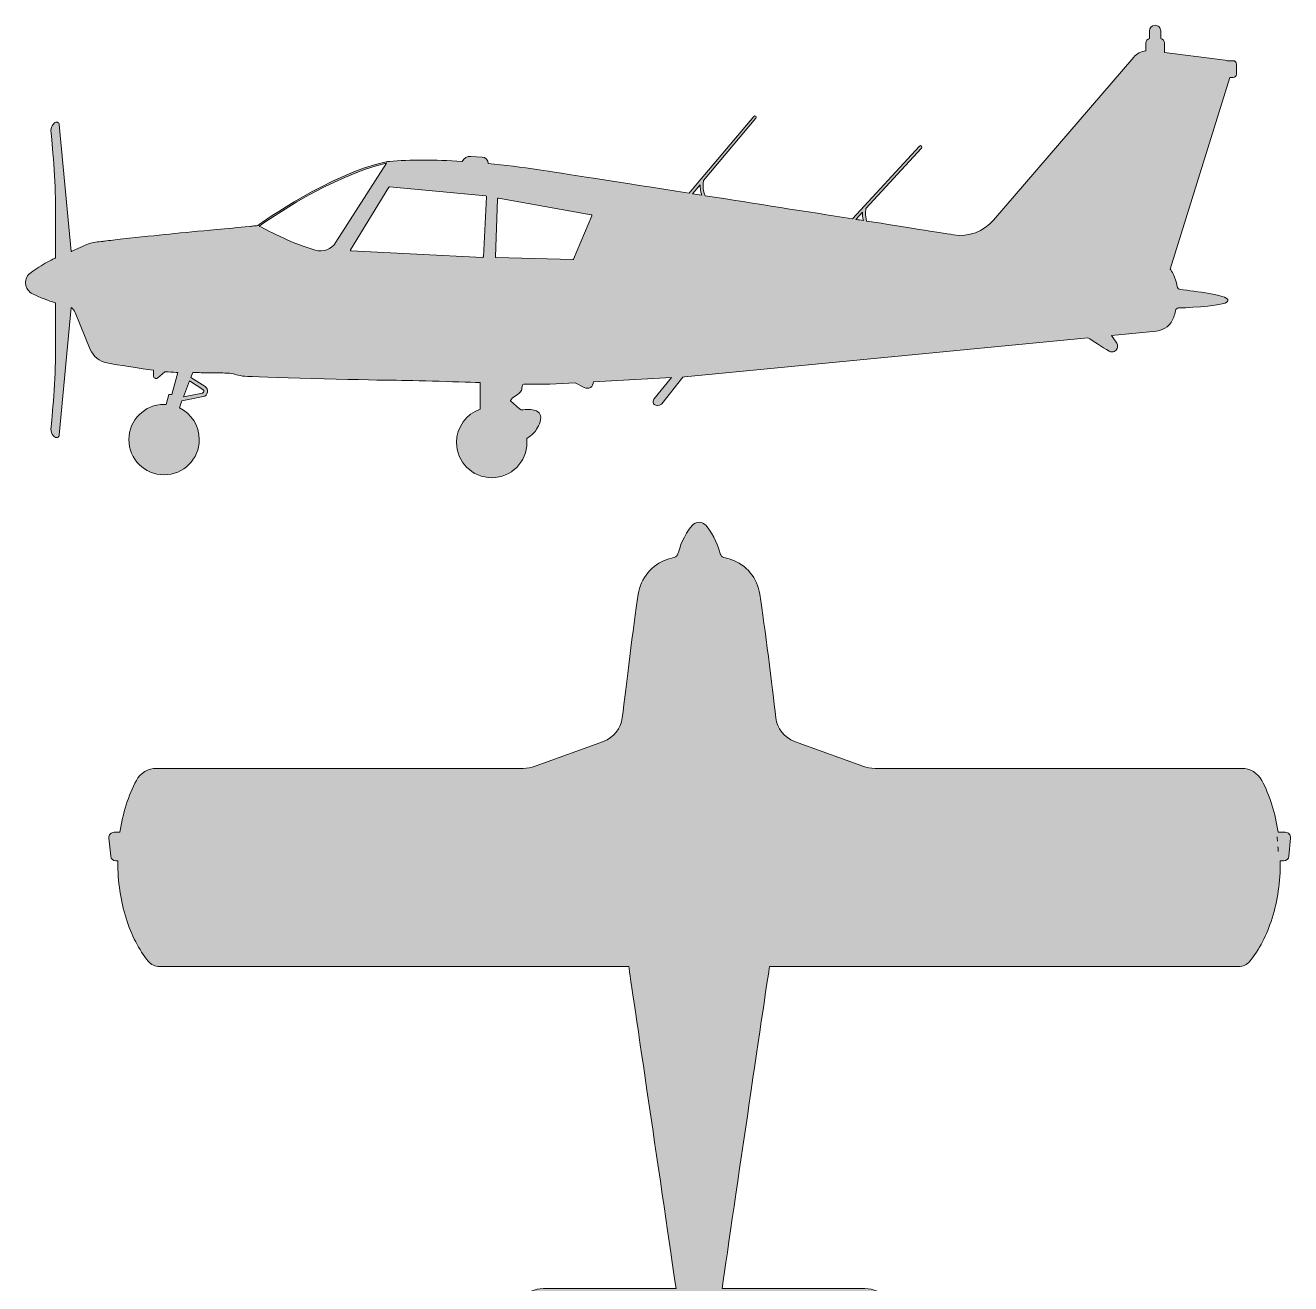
# Model space of a CAD drawing. Header units: inches. Extents: x -235 to 156, y 447 to 808.
# Drawn here: x -13.6 to 155.6, y 614.8 to 783 of the extents above; entities that cross this region are included whole.
import ezdxf

# ---------------------------------------------------------------- set-up
doc = ezdxf.new("R2010")
doc.units = ezdxf.units.IN
doc.header["$MEASUREMENT"] = 0
doc.layers.add('Layer 1', color=7, linetype='Continuous')

msp = doc.modelspace()

# ---------------------------------------------------------------- hatches: boundary and pattern name
at = {"layer": 'Layer 1', "true_color": 0x221f1f}
h = msp.add_hatch(color=250, dxfattribs=at)
h.dxf.hatch_style = 2
edge = h.paths.add_edge_path()
edge.add_spline(control_points=[(147.91, 778.24), (147.91, 778.24), (147.09, 778.24), (147.09, 778.24), (147.01, 778.27), (146.93, 778.29), (146.85, 778.3), (146.85, 778.3), (138.72, 779.34), (138.72, 779.34), (138.72, 779.34), (138.72, 780.59), (138.72, 780.59), (138.72, 780.89), (138.5, 781.15), (138.21, 781.2), (138.21, 781.2), (138.21, 782.23), (138.21, 782.23), (138.21, 782.43), (138.14, 782.61), (138, 782.75), (137.85, 782.89), (137.67, 782.97), (137.47, 782.97), (137.06, 782.97), (136.72, 782.64), (136.72, 782.23), (136.72, 782.23), (136.72, 781.2), (136.72, 781.2), (136.43, 781.15), (136.21, 780.89), (136.21, 780.59), (136.21, 780.59), (136.21, 779.57), (136.21, 779.57), (135.59, 779.49), (135.02, 779.18), (134.6, 778.7), (134.6, 778.7), (115.85, 756.93), (115.85, 756.93), (114.53, 755.39), (112.54, 754.66), (110.53, 754.97), (108.45, 755.3), (104.19, 755.98), (98.9, 756.81), (98.65, 757.6), (98.78, 758.33), (98.81, 758.49), (98.81, 758.49), (106.24, 766.56), (106.24, 766.56), (106.31, 766.64), (106.31, 766.77), (106.23, 766.84), (106.15, 766.91), (106.02, 766.91), (105.95, 766.83), (105.95, 766.83), (97, 757.11), (97, 757.11), (91.01, 758.05), (83.96, 759.16), (77.33, 760.2), (76.91, 761.1), (77.06, 762.02), (77.1, 762.21), (77.1, 762.21), (84.11, 770.54), (84.11, 770.54), (84.18, 770.63), (84.17, 770.75), (84.08, 770.82), (84, 770.89), (83.88, 770.88), (83.81, 770.8), (83.81, 770.8), (76.78, 762.44), (76.78, 762.44), (76.77, 762.43), (76.76, 762.42), (76.76, 762.41), (76.76, 762.41), (75.18, 760.54), (75.18, 760.54), (65.94, 761.99), (57.85, 763.25), (55.12, 763.66), (52.75, 764.01), (50.47, 764.29), (48.31, 764.5), (48.32, 764.96), (47.97, 765.34), (47.52, 765.37), (47.52, 765.37), (46, 765.46), (46, 765.46), (45.51, 765.49), (45.05, 765.22), (44.83, 764.79), (41.13, 765.03), (37.85, 765.02), (35.1, 764.77), (35.02, 764.77), (34.93, 764.76), (34.85, 764.75), (34.79, 764.75), (34.73, 764.74), (34.68, 764.73), (34.68, 764.73), (34.66, 764.73), (34.66, 764.73), (27.13, 763.05), (18.27, 756.76), (17.52, 756.23), (17.51, 756.22), (17.5, 756.21), (17.49, 756.21), (17.41, 756.2), (17.31, 756.19), (17.2, 756.17), (17.13, 756.17), (17.05, 756.16), (16.97, 756.15), (16.78, 756.12), (16.58, 756.1), (16.43, 756.09), (14.86, 755.94), (13.42, 755.81), (12.03, 755.68), (9.68, 755.46), (7.62, 755.26), (5.73, 755.07), (4.01, 754.9), (1.75, 754.67), (-0.5, 754.42), (-1.5, 754.31), (-2.26, 754.22), (-2.98, 754.13), (-3.13, 754.11), (-3.29, 754.09), (-3.44, 754.07), (-4.09, 754), (-4.71, 753.93), (-5.34, 753.69), (-5.74, 753.53), (-6.14, 753.34), (-6.52, 753.15), (-6.79, 753.02), (-7.07, 752.88), (-7.34, 752.77), (-7.37, 752.75), (-7.41, 752.74), (-7.44, 752.72), (-7.44, 752.72), (-9.02, 769.7), (-9.02, 769.7), (-9.04, 769.84), (-9.13, 769.96), (-9.26, 770.01), (-9.4, 770.06), (-9.54, 770.02), (-9.64, 769.92), (-9.64, 769.92), (-9.83, 769.73), (-9.83, 769.73), (-10.05, 769.51), (-10.16, 769.21), (-10.13, 768.9), (-9.98, 767.33), (-9.49, 761.94), (-9.52, 758.57), (-9.54, 755.85), (-9.53, 753.25), (-9.52, 751.89), (-9.55, 751.87), (-9.58, 751.86), (-9.61, 751.85), (-10.28, 751.53), (-10.96, 751.15), (-11.75, 750.64), (-12.1, 750.42), (-12.45, 750.19), (-12.8, 749.95), (-13.29, 749.62), (-13.56, 749.06), (-13.52, 748.45), (-13.47, 747.85), (-13.13, 747.34), (-12.59, 747.08), (-11.57, 746.58), (-10.55, 746.18), (-9.52, 745.88), (-9.53, 744.49), (-9.54, 741.97), (-9.52, 739.32), (-9.49, 735.95), (-9.98, 730.56), (-10.13, 728.99), (-10.16, 728.68), (-10.05, 728.38), (-9.83, 728.16), (-9.83, 728.16), (-9.64, 727.97), (-9.64, 727.97), (-9.57, 727.9), (-9.48, 727.86), (-9.39, 727.86), (-9.35, 727.86), (-9.3, 727.87), (-9.26, 727.89), (-9.13, 727.94), (-9.04, 728.05), (-9.02, 728.2), (-9.02, 728.2), (-7.44, 745.25), (-7.44, 745.25), (-7.2, 745.08), (-7.02, 744.85), (-6.91, 744.58), (-6.91, 744.58), (-4.87, 739.65), (-4.87, 739.65), (-4.48, 738.71), (-3.65, 738.05), (-2.66, 737.86), (-1.03, 737.56), (1.45, 737.13), (3.59, 736.86), (3.59, 736.86), (3.59, 736.09), (3.59, 736.09), (3.59, 735.96), (3.66, 735.84), (3.78, 735.79), (3.83, 735.77), (3.88, 735.76), (3.92, 735.76), (4, 735.76), (4.08, 735.79), (4.14, 735.84), (4.14, 735.84), (5.11, 736.68), (5.11, 736.68), (5.68, 736.63), (6.18, 736.6), (6.6, 736.59), (6.67, 736.59), (6.74, 736.59), (6.81, 736.59), (6.81, 736.59), (6.03, 733.61), (6.03, 733.61), (6.03, 733.61), (5.64, 733.61), (5.64, 733.61), (5.64, 733.61), (5.25, 732.3), (5.25, 732.3), (5.16, 732.3), (5.07, 732.31), (4.99, 732.31), (2.39, 732.31), (0.28, 730.19), (0.28, 727.6), (0.28, 725), (2.39, 722.89), (4.99, 722.89), (7.58, 722.89), (9.69, 725), (9.69, 727.6), (9.69, 729.46), (8.6, 731.08), (7.03, 731.84), (7.03, 731.84), (7.37, 732.76), (7.37, 732.76), (7.37, 732.76), (10.21, 733.34), (10.21, 733.34), (10.51, 733.41), (10.74, 733.64), (10.79, 733.94), (10.85, 734.25), (10.72, 734.54), (10.46, 734.71), (10.46, 734.71), (8.57, 735.92), (8.57, 735.92), (8.57, 735.92), (8.81, 736.56), (8.81, 736.56), (9.58, 736.55), (10.33, 736.54), (10.98, 736.53), (12.19, 736.51), (13.15, 736.5), (13.48, 736.5), (13.8, 736.5), (14.16, 736.4), (14.54, 736.3), (14.94, 736.19), (15.35, 736.08), (15.78, 736.06), (16.82, 736), (32.26, 735.54), (35.02, 735.54), (37.23, 735.54), (44.33, 735.32), (47.23, 735.23), (47.23, 735.23), (47.23, 731.66), (47.23, 731.66), (45.4, 731.01), (44.08, 729.26), (44.08, 727.22), (44.08, 724.62), (46.2, 722.51), (48.79, 722.51), (51.39, 722.51), (53.5, 724.62), (53.5, 727.22), (53.5, 727.4), (53.49, 727.58), (53.47, 727.77), (53.93, 728.01), (54.35, 728.37), (54.67, 728.81), (54.97, 729.21), (55.48, 730.14), (55.3, 730.82), (55.23, 731.1), (55.05, 731.3), (54.77, 731.43), (54.33, 731.63), (53.74, 731.68), (52.97, 731.57), (52.8, 731.55), (52.62, 731.61), (52.49, 731.73), (52.49, 731.73), (51.28, 732.8), (51.28, 732.8), (51.28, 732.8), (51.28, 732.81), (51.28, 732.81), (51.44, 733.09), (51.7, 733.26), (51.98, 733.44), (52.27, 733.63), (52.58, 733.82), (52.76, 734.16), (52.79, 734.23), (52.87, 734.69), (52.89, 734.87), (52.91, 734.96), (52.98, 735.03), (53.08, 735.03), (53.91, 735.02), (56.5, 735.03), (56.54, 735.03), (56.54, 735.03), (59.94, 735.21), (59.94, 735.21), (59.94, 735.21), (61.16, 734.56), (61.16, 734.56), (61.28, 734.5), (61.41, 734.46), (61.55, 734.46), (61.7, 734.46), (61.85, 734.5), (61.98, 734.58), (62.23, 734.74), (62.38, 735), (62.38, 735.3), (62.38, 735.3), (62.38, 735.34), (62.38, 735.34), (62.38, 735.34), (72.8, 735.88), (72.8, 735.88), (72.8, 735.88), (70.47, 733), (70.47, 733), (70.33, 732.83), (70.32, 732.61), (70.42, 732.42), (70.52, 732.26), (70.68, 732.17), (70.86, 732.17), (70.89, 732.17), (70.91, 732.17), (70.94, 732.18), (70.94, 732.18), (71.21, 732.22), (71.21, 732.22), (71.33, 732.24), (71.45, 732.3), (71.53, 732.4), (71.53, 732.4), (74.32, 735.96), (74.32, 735.96), (74.32, 735.96), (74.57, 735.97), (74.57, 735.97), (74.57, 735.97), (128.47, 741.22), (128.47, 741.22), (129.07, 740.83), (130.43, 739.97), (131.3, 739.43), (131.43, 739.35), (131.57, 739.31), (131.7, 739.31), (131.91, 739.31), (132.11, 739.4), (132.26, 739.57), (132.48, 739.82), (132.51, 740.19), (132.33, 740.47), (132.33, 740.47), (131.64, 741.53), (131.64, 741.53), (131.64, 741.53), (137.64, 742.11), (137.64, 742.11), (138.71, 742.22), (139.62, 742.94), (139.96, 743.96), (140.05, 744.23), (140.12, 744.52), (140.17, 744.83), (140.21, 745.04), (140.38, 745.19), (140.6, 745.19), (142.84, 745.27), (146.66, 745.49), (147.13, 746.05), (147.19, 746.12), (147.2, 746.19), (147.19, 746.24), (147.16, 746.45), (146.85, 746.74), (144.68, 747.12), (143.39, 747.35), (141.87, 747.54), (140.82, 747.65), (140.6, 747.68), (140.43, 747.85), (140.4, 748.07), (140.21, 749.39), (139.63, 750.19), (139.47, 750.38), (139.47, 750.38), (147.45, 776), (147.45, 776), (147.45, 776), (147.91, 776), (147.91, 776), (148.15, 776), (148.35, 776.2), (148.35, 776.44), (148.35, 776.44), (148.35, 777.79), (148.35, 777.79), (148.35, 778.04), (148.15, 778.24), (147.91, 778.24)], knot_values=[0, 0, 0, 0, 1, 1, 1, 2, 2, 2, 3, 3, 3, 4, 4, 4, 5, 5, 5, 6, 6, 6, 7, 7, 7, 8, 8, 8, 9, 9, 9, 10, 10, 10, 11, 11, 11, 12, 12, 12, 13, 13, 13, 14, 14, 14, 15, 15, 15, 16, 16, 16, 17, 17, 17, 18, 18, 18, 19, 19, 19, 20, 20, 20, 21, 21, 21, 22, 22, 22, 23, 23, 23, 24, 24, 24, 25, 25, 25, 26, 26, 26, 27, 27, 27, 28, 28, 28, 29, 29, 29, 30, 30, 30, 31, 31, 31, 32, 32, 32, 33, 33, 33, 34, 34, 34, 35, 35, 35, 36, 36, 36, 37, 37, 37, 38, 38, 38, 39, 39, 39, 40, 40, 40, 41, 41, 41, 42, 42, 42, 43, 43, 43, 44, 44, 44, 45, 45, 45, 46, 46, 46, 47, 47, 47, 48, 48, 48, 49, 49, 49, 50, 50, 50, 51, 51, 51, 52, 52, 52, 53, 53, 53, 54, 54, 54, 55, 55, 55, 56, 56, 56, 57, 57, 57, 58, 58, 58, 59, 59, 59, 60, 60, 60, 61, 61, 61, 62, 62, 62, 63, 63, 63, 64, 64, 64, 65, 65, 65, 66, 66, 66, 67, 67, 67, 68, 68, 68, 69, 69, 69, 70, 70, 70, 71, 71, 71, 72, 72, 72, 73, 73, 73, 74, 74, 74, 75, 75, 75, 76, 76, 76, 77, 77, 77, 78, 78, 78, 79, 79, 79, 80, 80, 80, 81, 81, 81, 82, 82, 82, 83, 83, 83, 84, 84, 84, 85, 85, 85, 86, 86, 86, 87, 87, 87, 88, 88, 88, 89, 89, 89, 90, 90, 90, 91, 91, 91, 92, 92, 92, 93, 93, 93, 94, 94, 94, 95, 95, 95, 96, 96, 96, 97, 97, 97, 98, 98, 98, 99, 99, 99, 100, 100, 100, 101, 101, 101, 102, 102, 102, 103, 103, 103, 104, 104, 104, 105, 105, 105, 106, 106, 106, 107, 107, 107, 108, 108, 108, 109, 109, 109, 110, 110, 110, 111, 111, 111, 112, 112, 112, 113, 113, 113, 114, 114, 114, 115, 115, 115, 116, 116, 116, 117, 117, 117, 118, 118, 118, 119, 119, 119, 120, 120, 120, 121, 121, 121, 122, 122, 122, 123, 123, 123, 124, 124, 124, 125, 125, 125, 126, 126, 126, 127, 127, 127, 128, 128, 128, 129, 129, 129, 130, 130, 130, 131, 131, 131, 132, 132, 132, 133, 133, 133, 134, 134, 134, 135, 135, 135, 136, 136, 136, 137, 137, 137, 138, 138, 138, 139, 139, 139, 140, 140, 140, 141, 141, 141, 142, 142, 142, 143, 143, 143, 144, 144, 144, 145, 145, 145, 146, 146, 146, 147, 147, 147, 148, 148, 148, 149, 149, 149, 150, 150, 150, 151, 151, 151, 152, 152, 152, 153, 153, 153, 154, 154, 154, 155, 155, 155, 156, 156, 156, 157, 157, 157, 157], degree=3, periodic=1)
edge = h.paths.add_edge_path()
edge.add_spline(control_points=[(10.19, 734.3), (10.33, 734.21), (10.32, 734.07), (10.31, 734.03), (10.3, 733.99), (10.27, 733.86), (10.11, 733.82), (10.11, 733.82), (7.58, 733.3), (7.58, 733.3), (7.58, 733.3), (8.39, 735.45), (8.39, 735.45), (8.39, 735.45), (10.19, 734.3), (10.19, 734.3)], knot_values=[0, 0, 0, 0, 1, 1, 1, 2, 2, 2, 3, 3, 3, 4, 4, 4, 5, 5, 5, 5], degree=3, periodic=1)
edge = h.paths.add_edge_path()
edge.add_spline(control_points=[(25.18, 752.92), (22.37, 753.72), (19.09, 755.39), (17.71, 756.12), (18.85, 756.94), (27.41, 762.91), (34.7, 764.54), (34.71, 764.54), (34.71, 764.54), (34.72, 764.54), (34.72, 764.54), (27.95, 753.97), (27.95, 753.97), (27.36, 753.04), (26.24, 752.62), (25.18, 752.92)], knot_values=[0, 0, 0, 0, 1, 1, 1, 2, 2, 2, 3, 3, 3, 4, 4, 4, 5, 5, 5, 5], degree=3, periodic=1)
edge = h.paths.add_edge_path()
edge.add_spline(control_points=[(47.67, 752.05), (47.67, 751.99), (47.62, 751.95), (47.56, 751.95), (47.56, 751.95), (30.01, 752.81), (30.01, 752.81), (29.96, 752.81), (29.93, 752.85), (29.92, 752.87), (29.91, 752.88), (29.89, 752.93), (29.92, 752.97), (29.92, 752.97), (35.02, 761.32), (35.02, 761.32), (35.04, 761.36), (35.08, 761.37), (35.12, 761.37), (35.12, 761.37), (48.01, 760.19), (48.01, 760.19), (48.06, 760.18), (48.11, 760.13), (48.1, 760.07), (48.1, 760.07), (47.67, 752.05), (47.67, 752.05)], knot_values=[0, 0, 0, 0, 1, 1, 1, 2, 2, 2, 3, 3, 3, 4, 4, 4, 5, 5, 5, 6, 6, 6, 7, 7, 7, 8, 8, 8, 9, 9, 9, 9], degree=3, periodic=1)
edge = h.paths.add_edge_path()
edge.add_spline(control_points=[(62.16, 757.51), (62.16, 757.51), (59.72, 751.73), (59.72, 751.73), (59.7, 751.69), (59.66, 751.67), (59.62, 751.67), (59.62, 751.67), (59.62, 751.67), (59.62, 751.67), (59.62, 751.67), (49.38, 751.93), (49.38, 751.93), (49.35, 751.94), (49.33, 751.95), (49.31, 751.97), (49.29, 751.99), (49.28, 752.02), (49.28, 752.05), (49.28, 752.05), (49.55, 759.75), (49.55, 759.75), (49.55, 759.78), (49.56, 759.81), (49.59, 759.83), (49.61, 759.85), (49.64, 759.86), (49.67, 759.85), (49.67, 759.85), (62.08, 757.66), (62.08, 757.66), (62.11, 757.65), (62.14, 757.63), (62.15, 757.6), (62.17, 757.57), (62.17, 757.54), (62.16, 757.51)], knot_values=[0, 0, 0, 0, 1, 1, 1, 2, 2, 2, 3, 3, 3, 4, 4, 4, 5, 5, 5, 6, 6, 6, 7, 7, 7, 8, 8, 8, 9, 9, 9, 10, 10, 10, 11, 11, 11, 12, 12, 12, 12], degree=3, periodic=1)
edge = h.paths.add_edge_path()
edge.add_spline(control_points=[(75.64, 760.47), (75.64, 760.47), (76.64, 761.67), (76.64, 761.67), (76.63, 761.29), (76.67, 760.79), (76.86, 760.28), (76.45, 760.34), (76.04, 760.41), (75.64, 760.47)], knot_values=[0, 0, 0, 0, 1, 1, 1, 2, 2, 2, 3, 3, 3, 3], degree=3, periodic=1)
edge = h.paths.add_edge_path()
edge.add_spline(control_points=[(97.46, 757.03), (97.46, 757.03), (98.35, 758), (98.35, 758), (98.34, 757.69), (98.36, 757.3), (98.47, 756.88), (98.14, 756.93), (97.8, 756.98), (97.46, 757.03)], knot_values=[0, 0, 0, 0, 1, 1, 1, 2, 2, 2, 3, 3, 3, 3], degree=3, periodic=1)
h = msp.add_hatch(color=250, dxfattribs=at)
h.dxf.hatch_style = 2
edge = h.paths.add_edge_path()
edge.add_spline(control_points=[(155.39, 674.88), (155.25, 675.03), (155.06, 675.12), (154.86, 675.12), (154.86, 675.12), (153.91, 675.12), (153.91, 675.12), (153.53, 677.66), (152.78, 680.05), (151.73, 682.04), (151.2, 683.04), (150.16, 683.66), (149.02, 683.66), (149.02, 683.66), (100.03, 683.66), (100.03, 683.66), (99.47, 683.66), (98.93, 683.76), (98.4, 683.95), (98.4, 683.95), (89.27, 687.27), (89.27, 687.27), (87.9, 687.77), (86.94, 688.98), (86.77, 690.43), (86.26, 694.68), (85.31, 702.48), (84.63, 706.93), (84.3, 709.09), (82.83, 710.87), (80.77, 711.58), (80.45, 711.69), (80.13, 711.78), (79.82, 711.86), (79.58, 711.93), (79.39, 712.11), (79.33, 712.35), (79.1, 713.19), (78.55, 714.79), (77.43, 716.13), (77.2, 716.41), (76.86, 716.56), (76.5, 716.56), (76.14, 716.56), (75.8, 716.41), (75.57, 716.13), (74.46, 714.79), (73.91, 713.19), (73.68, 712.35), (73.61, 712.11), (73.42, 711.93), (73.18, 711.86), (72.87, 711.78), (72.55, 711.69), (72.23, 711.58), (70.18, 710.87), (68.7, 709.09), (68.37, 706.93), (67.7, 702.51), (66.75, 694.69), (66.24, 690.43), (66.06, 688.98), (65.11, 687.77), (63.73, 687.27), (63.73, 687.27), (54.6, 683.95), (54.6, 683.95), (54.08, 683.76), (53.53, 683.66), (52.97, 683.66), (52.97, 683.66), (3.98, 683.66), (3.98, 683.66), (2.85, 683.66), (1.81, 683.04), (1.28, 682.04), (0.23, 680.05), (-0.53, 677.66), (-0.91, 675.12), (-0.91, 675.12), (-1.67, 675.12), (-1.67, 675.12), (-1.87, 675.12), (-2.06, 675.03), (-2.2, 674.88), (-2.33, 674.74), (-2.4, 674.54), (-2.38, 674.34), (-2.38, 674.34), (-2.15, 671.93), (-2.15, 671.93), (-2.12, 671.57), (-1.82, 671.29), (-1.45, 671.29), (-1.45, 671.29), (-1.2, 671.29), (-1.2, 671.29), (-1.2, 671.25), (-1.2, 671.21), (-1.2, 671.17), (-1.2, 668.52), (-0.82, 665.98), (-0.09, 663.63), (0.61, 661.39), (1.64, 659.4), (2.88, 657.88), (3.25, 657.42), (3.8, 657.16), (4.39, 657.16), (4.39, 657.16), (67.1, 657.16), (67.1, 657.16), (67.39, 655.17), (71.88, 624.87), (73.42, 614.12), (73.42, 614.12), (55.71, 614.12), (55.71, 614.12), (53.4, 614.12), (51.51, 612.23), (51.51, 609.92), (51.51, 609.92), (51.51, 605.13), (51.51, 605.13), (51.51, 602.81), (53.4, 600.92), (55.71, 600.92), (55.71, 600.92), (76.82, 600.92), (76.82, 600.92), (76.82, 600.92), (76.82, 596.9), (76.82, 596.9), (76.82, 596.77), (77.04, 596.65), (77.17, 596.65), (77.3, 596.65), (77.56, 596.77), (77.56, 596.9), (77.56, 596.9), (77.56, 600.92), (77.56, 600.92), (77.56, 600.92), (98.66, 600.92), (98.66, 600.92), (100.98, 600.92), (102.87, 602.81), (102.87, 605.13), (102.87, 605.13), (102.87, 609.92), (102.87, 609.92), (102.87, 612.23), (100.98, 614.12), (98.66, 614.12), (98.66, 614.12), (79.58, 614.12), (79.58, 614.12), (81.13, 624.87), (85.61, 655.17), (85.91, 657.16), (85.91, 657.16), (148.62, 657.16), (148.62, 657.16), (149.21, 657.16), (149.76, 657.42), (150.13, 657.88), (151.37, 659.4), (152.39, 661.39), (153.1, 663.63), (153.83, 665.98), (154.2, 668.52), (154.2, 671.17), (154.2, 671.21), (154.2, 671.25), (154.2, 671.29), (154.2, 671.29), (154.64, 671.29), (154.64, 671.29), (155.01, 671.29), (155.31, 671.57), (155.35, 671.93), (155.35, 671.93), (155.57, 674.34), (155.57, 674.34), (155.59, 674.54), (155.52, 674.74), (155.39, 674.88)], knot_values=[0, 0, 0, 0, 1, 1, 1, 2, 2, 2, 3, 3, 3, 4, 4, 4, 5, 5, 5, 6, 6, 6, 7, 7, 7, 8, 8, 8, 9, 9, 9, 10, 10, 10, 11, 11, 11, 12, 12, 12, 13, 13, 13, 14, 14, 14, 15, 15, 15, 16, 16, 16, 17, 17, 17, 18, 18, 18, 19, 19, 19, 20, 20, 20, 21, 21, 21, 22, 22, 22, 23, 23, 23, 24, 24, 24, 25, 25, 25, 26, 26, 26, 27, 27, 27, 28, 28, 28, 29, 29, 29, 30, 30, 30, 31, 31, 31, 32, 32, 32, 33, 33, 33, 34, 34, 34, 35, 35, 35, 36, 36, 36, 37, 37, 37, 38, 38, 38, 39, 39, 39, 40, 40, 40, 41, 41, 41, 42, 42, 42, 43, 43, 43, 44, 44, 44, 45, 45, 45, 46, 46, 46, 47, 47, 47, 48, 48, 48, 49, 49, 49, 50, 50, 50, 51, 51, 51, 52, 52, 52, 53, 53, 53, 54, 54, 54, 55, 55, 55, 56, 56, 56, 57, 57, 57, 58, 58, 58, 59, 59, 59, 60, 60, 60, 61, 61, 61, 62, 62, 62, 62], degree=3, periodic=1)
edge = h.paths.add_edge_path()
edge.add_spline(control_points=[(153.76, 674.52), (153.77, 674.42), (153.78, 674.33), (153.79, 674.23), (153.8, 674.13), (153.82, 674.03), (153.83, 673.92), (153.81, 674.12), (153.78, 674.32), (153.76, 674.52)], knot_values=[0, 0, 0, 0, 1, 1, 1, 2, 2, 2, 3, 3, 3, 3], degree=3, periodic=1)
edge = h.paths.add_edge_path()
edge.add_spline(control_points=[(153.89, 673.16), (153.9, 673.11), (153.9, 673.06), (153.9, 673.01), (153.91, 672.9), (153.92, 672.8), (153.92, 672.7), (153.92, 672.7), (153.92, 672.7), (153.92, 672.7), (153.92, 672.85), (153.9, 673.01), (153.89, 673.16)], knot_values=[0, 0, 0, 0, 1, 1, 1, 2, 2, 2, 3, 3, 3, 4, 4, 4, 4], degree=3, periodic=1)
edge = h.paths.add_edge_path()
edge.add_spline(control_points=[(153.92, 672.7), (153.92, 672.69), (153.92, 672.68), (153.93, 672.67), (153.93, 672.63), (153.93, 672.59), (153.93, 672.54), (153.93, 672.6), (153.93, 672.65), (153.92, 672.7)], knot_values=[0, 0, 0, 0, 1, 1, 1, 2, 2, 2, 3, 3, 3, 3], degree=3, periodic=1)

# ---------------------------------------------------------------- linework, layer by layer
at = {"layer": 'Layer 1', "lineweight": 0}
for points, knots in [([(147.91, 778.24), (147.91, 778.24), (147.09, 778.24), (147.09, 778.24), (147.01, 778.27), (146.93, 778.29), (146.85, 778.3), (146.85, 778.3), (138.72, 779.34), (138.72, 779.34), (138.72, 779.34), (138.72, 780.59), (138.72, 780.59), (138.72, 780.89), (138.5, 781.15), (138.21, 781.2), (138.21, 781.2), (138.21, 782.23), (138.21, 782.23), (138.21, 782.43), (138.14, 782.61), (138, 782.75), (137.85, 782.89), (137.67, 782.97), (137.47, 782.97), (137.06, 782.97), (136.72, 782.64), (136.72, 782.23), (136.72, 782.23), (136.72, 781.2), (136.72, 781.2), (136.43, 781.15), (136.21, 780.89), (136.21, 780.59), (136.21, 780.59), (136.21, 779.57), (136.21, 779.57), (135.59, 779.49), (135.02, 779.18), (134.6, 778.7), (134.6, 778.7), (115.85, 756.93), (115.85, 756.93), (114.53, 755.39), (112.54, 754.66), (110.53, 754.97), (108.45, 755.3), (104.19, 755.98), (98.9, 756.81), (98.65, 757.6), (98.78, 758.33), (98.81, 758.49), (98.81, 758.49), (106.24, 766.56), (106.24, 766.56), (106.31, 766.64), (106.31, 766.77), (106.23, 766.84), (106.15, 766.91), (106.02, 766.91), (105.95, 766.83), (105.95, 766.83), (97, 757.11), (97, 757.11), (91.01, 758.05), (83.96, 759.16), (77.33, 760.2), (76.91, 761.1), (77.06, 762.02), (77.1, 762.21), (77.1, 762.21), (84.11, 770.54), (84.11, 770.54), (84.18, 770.63), (84.17, 770.75), (84.08, 770.82), (84, 770.89), (83.88, 770.88), (83.81, 770.8), (83.81, 770.8), (76.78, 762.44), (76.78, 762.44), (76.77, 762.43), (76.76, 762.42), (76.76, 762.41), (76.76, 762.41), (75.18, 760.54), (75.18, 760.54), (65.94, 761.99), (57.85, 763.25), (55.12, 763.66), (52.75, 764.01), (50.47, 764.29), (48.31, 764.5), (48.32, 764.96), (47.97, 765.34), (47.52, 765.37), (47.52, 765.37), (46, 765.46), (46, 765.46), (45.51, 765.49), (45.05, 765.22), (44.83, 764.79), (41.13, 765.03), (37.85, 765.02), (35.1, 764.77), (35.02, 764.77), (34.93, 764.76), (34.85, 764.75), (34.79, 764.75), (34.73, 764.74), (34.68, 764.73), (34.68, 764.73), (34.66, 764.73), (34.66, 764.73), (27.13, 763.05), (18.27, 756.76), (17.52, 756.23), (17.51, 756.22), (17.5, 756.21), (17.49, 756.21), (17.41, 756.2), (17.31, 756.19), (17.2, 756.17), (17.13, 756.17), (17.05, 756.16), (16.97, 756.15), (16.78, 756.12), (16.58, 756.1), (16.43, 756.09), (14.86, 755.94), (13.42, 755.81), (12.03, 755.68), (9.68, 755.46), (7.62, 755.26), (5.73, 755.07), (4.01, 754.9), (1.75, 754.67), (-0.5, 754.42), (-1.5, 754.31), (-2.26, 754.22), (-2.98, 754.13), (-3.13, 754.11), (-3.29, 754.09), (-3.44, 754.07), (-4.09, 754), (-4.71, 753.93), (-5.34, 753.69), (-5.74, 753.53), (-6.14, 753.34), (-6.52, 753.15), (-6.79, 753.02), (-7.07, 752.88), (-7.34, 752.77), (-7.37, 752.75), (-7.41, 752.74), (-7.44, 752.72), (-7.44, 752.72), (-9.02, 769.7), (-9.02, 769.7), (-9.04, 769.84), (-9.13, 769.96), (-9.26, 770.01), (-9.4, 770.06), (-9.54, 770.02), (-9.64, 769.92), (-9.64, 769.92), (-9.83, 769.73), (-9.83, 769.73), (-10.05, 769.51), (-10.16, 769.21), (-10.13, 768.9), (-9.98, 767.33), (-9.49, 761.94), (-9.52, 758.57), (-9.54, 755.85), (-9.53, 753.25), (-9.52, 751.89), (-9.55, 751.87), (-9.58, 751.86), (-9.61, 751.85), (-10.28, 751.53), (-10.96, 751.15), (-11.75, 750.64), (-12.1, 750.42), (-12.45, 750.19), (-12.8, 749.95), (-13.29, 749.62), (-13.56, 749.06), (-13.52, 748.45), (-13.47, 747.85), (-13.13, 747.34), (-12.59, 747.08), (-11.57, 746.58), (-10.55, 746.18), (-9.52, 745.88), (-9.53, 744.49), (-9.54, 741.97), (-9.52, 739.32), (-9.49, 735.95), (-9.98, 730.56), (-10.13, 728.99), (-10.16, 728.68), (-10.05, 728.38), (-9.83, 728.16), (-9.83, 728.16), (-9.64, 727.97), (-9.64, 727.97), (-9.57, 727.9), (-9.48, 727.86), (-9.39, 727.86), (-9.35, 727.86), (-9.3, 727.87), (-9.26, 727.89), (-9.13, 727.94), (-9.04, 728.05), (-9.02, 728.2), (-9.02, 728.2), (-7.44, 745.25), (-7.44, 745.25), (-7.2, 745.08), (-7.02, 744.85), (-6.91, 744.58), (-6.91, 744.58), (-4.87, 739.65), (-4.87, 739.65), (-4.48, 738.71), (-3.65, 738.05), (-2.66, 737.86), (-1.03, 737.56), (1.45, 737.13), (3.59, 736.86), (3.59, 736.86), (3.59, 736.09), (3.59, 736.09), (3.59, 735.96), (3.66, 735.84), (3.78, 735.79), (3.83, 735.77), (3.88, 735.76), (3.92, 735.76), (4, 735.76), (4.08, 735.79), (4.14, 735.84), (4.14, 735.84), (5.11, 736.68), (5.11, 736.68), (5.68, 736.63), (6.18, 736.6), (6.6, 736.59), (6.67, 736.59), (6.74, 736.59), (6.81, 736.59), (6.81, 736.59), (6.03, 733.61), (6.03, 733.61), (6.03, 733.61), (5.64, 733.61), (5.64, 733.61), (5.64, 733.61), (5.25, 732.3), (5.25, 732.3), (5.16, 732.3), (5.07, 732.31), (4.99, 732.31), (2.39, 732.31), (0.28, 730.19), (0.28, 727.6), (0.28, 725), (2.39, 722.89), (4.99, 722.89), (7.58, 722.89), (9.69, 725), (9.69, 727.6), (9.69, 729.46), (8.6, 731.08), (7.03, 731.84), (7.03, 731.84), (7.37, 732.76), (7.37, 732.76), (7.37, 732.76), (10.21, 733.34), (10.21, 733.34), (10.51, 733.41), (10.74, 733.64), (10.79, 733.94), (10.85, 734.25), (10.72, 734.54), (10.46, 734.71), (10.46, 734.71), (8.57, 735.92), (8.57, 735.92), (8.57, 735.92), (8.81, 736.56), (8.81, 736.56), (9.58, 736.55), (10.33, 736.54), (10.98, 736.53), (12.19, 736.51), (13.15, 736.5), (13.48, 736.5), (13.8, 736.5), (14.16, 736.4), (14.54, 736.3), (14.94, 736.19), (15.35, 736.08), (15.78, 736.06), (16.82, 736), (32.26, 735.54), (35.02, 735.54), (37.23, 735.54), (44.33, 735.32), (47.23, 735.23), (47.23, 735.23), (47.23, 731.66), (47.23, 731.66), (45.4, 731.01), (44.08, 729.26), (44.08, 727.22), (44.08, 724.62), (46.2, 722.51), (48.79, 722.51), (51.39, 722.51), (53.5, 724.62), (53.5, 727.22), (53.5, 727.4), (53.49, 727.58), (53.47, 727.77), (53.93, 728.01), (54.35, 728.37), (54.67, 728.81), (54.97, 729.21), (55.48, 730.14), (55.3, 730.82), (55.23, 731.1), (55.05, 731.3), (54.77, 731.43), (54.33, 731.63), (53.74, 731.68), (52.97, 731.57), (52.8, 731.55), (52.62, 731.61), (52.49, 731.73), (52.49, 731.73), (51.28, 732.8), (51.28, 732.8), (51.28, 732.8), (51.28, 732.81), (51.28, 732.81), (51.44, 733.09), (51.7, 733.26), (51.98, 733.44), (52.27, 733.63), (52.58, 733.82), (52.76, 734.16), (52.79, 734.23), (52.87, 734.69), (52.89, 734.87), (52.91, 734.96), (52.98, 735.03), (53.08, 735.03), (53.91, 735.02), (56.5, 735.03), (56.54, 735.03), (56.54, 735.03), (59.94, 735.21), (59.94, 735.21), (59.94, 735.21), (61.16, 734.56), (61.16, 734.56), (61.28, 734.5), (61.41, 734.46), (61.55, 734.46), (61.7, 734.46), (61.85, 734.5), (61.98, 734.58), (62.23, 734.74), (62.38, 735), (62.38, 735.3), (62.38, 735.3), (62.38, 735.34), (62.38, 735.34), (62.38, 735.34), (72.8, 735.88), (72.8, 735.88), (72.8, 735.88), (70.47, 733), (70.47, 733), (70.33, 732.83), (70.32, 732.61), (70.42, 732.42), (70.52, 732.26), (70.68, 732.17), (70.86, 732.17), (70.89, 732.17), (70.91, 732.17), (70.94, 732.18), (70.94, 732.18), (71.21, 732.22), (71.21, 732.22), (71.33, 732.24), (71.45, 732.3), (71.53, 732.4), (71.53, 732.4), (74.32, 735.96), (74.32, 735.96), (74.32, 735.96), (74.57, 735.97), (74.57, 735.97), (74.57, 735.97), (128.47, 741.22), (128.47, 741.22), (129.07, 740.83), (130.43, 739.97), (131.3, 739.43), (131.43, 739.35), (131.57, 739.31), (131.7, 739.31), (131.91, 739.31), (132.11, 739.4), (132.26, 739.57), (132.48, 739.82), (132.51, 740.19), (132.33, 740.47), (132.33, 740.47), (131.64, 741.53), (131.64, 741.53), (131.64, 741.53), (137.64, 742.11), (137.64, 742.11), (138.71, 742.22), (139.62, 742.94), (139.96, 743.96), (140.05, 744.23), (140.12, 744.52), (140.17, 744.83), (140.21, 745.04), (140.38, 745.19), (140.6, 745.19), (142.84, 745.27), (146.66, 745.49), (147.13, 746.05), (147.19, 746.12), (147.2, 746.19), (147.19, 746.24), (147.16, 746.45), (146.85, 746.74), (144.68, 747.12), (143.39, 747.35), (141.87, 747.54), (140.82, 747.65), (140.6, 747.68), (140.43, 747.85), (140.4, 748.07), (140.21, 749.39), (139.63, 750.19), (139.47, 750.38), (139.47, 750.38), (147.45, 776), (147.45, 776), (147.45, 776), (147.91, 776), (147.91, 776), (148.15, 776), (148.35, 776.2), (148.35, 776.44), (148.35, 776.44), (148.35, 777.79), (148.35, 777.79), (148.35, 778.04), (148.15, 778.24), (147.91, 778.24)], [0, 0, 0, 0, 1, 1, 1, 2, 2, 2, 3, 3, 3, 4, 4, 4, 5, 5, 5, 6, 6, 6, 7, 7, 7, 8, 8, 8, 9, 9, 9, 10, 10, 10, 11, 11, 11, 12, 12, 12, 13, 13, 13, 14, 14, 14, 15, 15, 15, 16, 16, 16, 17, 17, 17, 18, 18, 18, 19, 19, 19, 20, 20, 20, 21, 21, 21, 22, 22, 22, 23, 23, 23, 24, 24, 24, 25, 25, 25, 26, 26, 26, 27, 27, 27, 28, 28, 28, 29, 29, 29, 30, 30, 30, 31, 31, 31, 32, 32, 32, 33, 33, 33, 34, 34, 34, 35, 35, 35, 36, 36, 36, 37, 37, 37, 38, 38, 38, 39, 39, 39, 40, 40, 40, 41, 41, 41, 42, 42, 42, 43, 43, 43, 44, 44, 44, 45, 45, 45, 46, 46, 46, 47, 47, 47, 48, 48, 48, 49, 49, 49, 50, 50, 50, 51, 51, 51, 52, 52, 52, 53, 53, 53, 54, 54, 54, 55, 55, 55, 56, 56, 56, 57, 57, 57, 58, 58, 58, 59, 59, 59, 60, 60, 60, 61, 61, 61, 62, 62, 62, 63, 63, 63, 64, 64, 64, 65, 65, 65, 66, 66, 66, 67, 67, 67, 68, 68, 68, 69, 69, 69, 70, 70, 70, 71, 71, 71, 72, 72, 72, 73, 73, 73, 74, 74, 74, 75, 75, 75, 76, 76, 76, 77, 77, 77, 78, 78, 78, 79, 79, 79, 80, 80, 80, 81, 81, 81, 82, 82, 82, 83, 83, 83, 84, 84, 84, 85, 85, 85, 86, 86, 86, 87, 87, 87, 88, 88, 88, 89, 89, 89, 90, 90, 90, 91, 91, 91, 92, 92, 92, 93, 93, 93, 94, 94, 94, 95, 95, 95, 96, 96, 96, 97, 97, 97, 98, 98, 98, 99, 99, 99, 100, 100, 100, 101, 101, 101, 102, 102, 102, 103, 103, 103, 104, 104, 104, 105, 105, 105, 106, 106, 106, 107, 107, 107, 108, 108, 108, 109, 109, 109, 110, 110, 110, 111, 111, 111, 112, 112, 112, 113, 113, 113, 114, 114, 114, 115, 115, 115, 116, 116, 116, 117, 117, 117, 118, 118, 118, 119, 119, 119, 120, 120, 120, 121, 121, 121, 122, 122, 122, 123, 123, 123, 124, 124, 124, 125, 125, 125, 126, 126, 126, 127, 127, 127, 128, 128, 128, 129, 129, 129, 130, 130, 130, 131, 131, 131, 132, 132, 132, 133, 133, 133, 134, 134, 134, 135, 135, 135, 136, 136, 136, 137, 137, 137, 138, 138, 138, 139, 139, 139, 140, 140, 140, 141, 141, 141, 142, 142, 142, 143, 143, 143, 144, 144, 144, 145, 145, 145, 146, 146, 146, 147, 147, 147, 148, 148, 148, 149, 149, 149, 150, 150, 150, 151, 151, 151, 152, 152, 152, 153, 153, 153, 154, 154, 154, 155, 155, 155, 156, 156, 156, 157, 157, 157, 157]), ([(25.18, 752.92), (22.37, 753.72), (19.09, 755.39), (17.71, 756.12), (18.85, 756.94), (27.41, 762.91), (34.7, 764.54), (34.71, 764.54), (34.71, 764.54), (34.72, 764.54), (34.72, 764.54), (27.95, 753.97), (27.95, 753.97), (27.36, 753.04), (26.24, 752.62), (25.18, 752.92)], [0, 0, 0, 0, 1, 1, 1, 2, 2, 2, 3, 3, 3, 4, 4, 4, 5, 5, 5, 5]), ([(47.67, 752.05), (47.67, 751.99), (47.62, 751.95), (47.56, 751.95), (47.56, 751.95), (30.01, 752.81), (30.01, 752.81), (29.96, 752.81), (29.93, 752.85), (29.92, 752.87), (29.91, 752.88), (29.89, 752.93), (29.92, 752.97), (29.92, 752.97), (35.02, 761.32), (35.02, 761.32), (35.04, 761.36), (35.08, 761.37), (35.12, 761.37), (35.12, 761.37), (48.01, 760.19), (48.01, 760.19), (48.06, 760.18), (48.11, 760.13), (48.1, 760.07), (48.1, 760.07), (47.67, 752.05), (47.67, 752.05)], [0, 0, 0, 0, 1, 1, 1, 2, 2, 2, 3, 3, 3, 4, 4, 4, 5, 5, 5, 6, 6, 6, 7, 7, 7, 8, 8, 8, 9, 9, 9, 9]), ([(75.64, 760.47), (75.64, 760.47), (76.64, 761.67), (76.64, 761.67), (76.63, 761.29), (76.67, 760.79), (76.86, 760.28), (76.45, 760.34), (76.04, 760.41), (75.64, 760.47)], [0, 0, 0, 0, 1, 1, 1, 2, 2, 2, 3, 3, 3, 3]), ([(62.16, 757.51), (62.16, 757.51), (59.72, 751.73), (59.72, 751.73), (59.7, 751.69), (59.66, 751.67), (59.62, 751.67), (59.62, 751.67), (59.62, 751.67), (59.62, 751.67), (59.62, 751.67), (49.38, 751.93), (49.38, 751.93), (49.35, 751.94), (49.33, 751.95), (49.31, 751.97), (49.29, 751.99), (49.28, 752.02), (49.28, 752.05), (49.28, 752.05), (49.55, 759.75), (49.55, 759.75), (49.55, 759.78), (49.56, 759.81), (49.59, 759.83), (49.61, 759.85), (49.64, 759.86), (49.67, 759.85), (49.67, 759.85), (62.08, 757.66), (62.08, 757.66), (62.11, 757.65), (62.14, 757.63), (62.15, 757.6), (62.17, 757.57), (62.17, 757.54), (62.16, 757.51)], [0, 0, 0, 0, 1, 1, 1, 2, 2, 2, 3, 3, 3, 4, 4, 4, 5, 5, 5, 6, 6, 6, 7, 7, 7, 8, 8, 8, 9, 9, 9, 10, 10, 10, 11, 11, 11, 12, 12, 12, 12]), ([(97.46, 757.03), (97.46, 757.03), (98.35, 758), (98.35, 758), (98.34, 757.69), (98.36, 757.3), (98.47, 756.88), (98.14, 756.93), (97.8, 756.98), (97.46, 757.03)], [0, 0, 0, 0, 1, 1, 1, 2, 2, 2, 3, 3, 3, 3]), ([(10.19, 734.3), (10.33, 734.21), (10.32, 734.07), (10.31, 734.03), (10.3, 733.99), (10.27, 733.86), (10.11, 733.82), (10.11, 733.82), (7.58, 733.3), (7.58, 733.3), (7.58, 733.3), (8.39, 735.45), (8.39, 735.45), (8.39, 735.45), (10.19, 734.3), (10.19, 734.3)], [0, 0, 0, 0, 1, 1, 1, 2, 2, 2, 3, 3, 3, 4, 4, 4, 5, 5, 5, 5]), ([(155.39, 674.88), (155.25, 675.03), (155.06, 675.12), (154.86, 675.12), (154.86, 675.12), (153.91, 675.12), (153.91, 675.12), (153.53, 677.66), (152.78, 680.05), (151.73, 682.04), (151.2, 683.04), (150.16, 683.66), (149.02, 683.66), (149.02, 683.66), (100.03, 683.66), (100.03, 683.66), (99.47, 683.66), (98.93, 683.76), (98.4, 683.95), (98.4, 683.95), (89.27, 687.27), (89.27, 687.27), (87.9, 687.77), (86.94, 688.98), (86.77, 690.43), (86.26, 694.68), (85.31, 702.48), (84.63, 706.93), (84.3, 709.09), (82.83, 710.87), (80.77, 711.58), (80.45, 711.69), (80.13, 711.78), (79.82, 711.86), (79.58, 711.93), (79.39, 712.11), (79.33, 712.35), (79.1, 713.19), (78.55, 714.79), (77.43, 716.13), (77.2, 716.41), (76.86, 716.56), (76.5, 716.56), (76.14, 716.56), (75.8, 716.41), (75.57, 716.13), (74.46, 714.79), (73.91, 713.19), (73.68, 712.35), (73.61, 712.11), (73.42, 711.93), (73.18, 711.86), (72.87, 711.78), (72.55, 711.69), (72.23, 711.58), (70.18, 710.87), (68.7, 709.09), (68.37, 706.93), (67.7, 702.51), (66.75, 694.69), (66.24, 690.43), (66.06, 688.98), (65.11, 687.77), (63.73, 687.27), (63.73, 687.27), (54.6, 683.95), (54.6, 683.95), (54.08, 683.76), (53.53, 683.66), (52.97, 683.66), (52.97, 683.66), (3.98, 683.66), (3.98, 683.66), (2.85, 683.66), (1.81, 683.04), (1.28, 682.04), (0.23, 680.05), (-0.53, 677.66), (-0.91, 675.12), (-0.91, 675.12), (-1.67, 675.12), (-1.67, 675.12), (-1.87, 675.12), (-2.06, 675.03), (-2.2, 674.88), (-2.33, 674.74), (-2.4, 674.54), (-2.38, 674.34), (-2.38, 674.34), (-2.15, 671.93), (-2.15, 671.93), (-2.12, 671.57), (-1.82, 671.29), (-1.45, 671.29), (-1.45, 671.29), (-1.2, 671.29), (-1.2, 671.29), (-1.2, 671.25), (-1.2, 671.21), (-1.2, 671.17), (-1.2, 668.52), (-0.82, 665.98), (-0.09, 663.63), (0.61, 661.39), (1.64, 659.4), (2.88, 657.88), (3.25, 657.42), (3.8, 657.16), (4.39, 657.16), (4.39, 657.16), (67.1, 657.16), (67.1, 657.16), (67.39, 655.17), (71.88, 624.87), (73.42, 614.12), (73.42, 614.12), (55.71, 614.12), (55.71, 614.12), (53.4, 614.12), (51.51, 612.23), (51.51, 609.92), (51.51, 609.92), (51.51, 605.13), (51.51, 605.13), (51.51, 602.81), (53.4, 600.92), (55.71, 600.92), (55.71, 600.92), (76.82, 600.92), (76.82, 600.92), (76.82, 600.92), (76.82, 596.9), (76.82, 596.9), (76.82, 596.77), (77.04, 596.65), (77.17, 596.65), (77.3, 596.65), (77.56, 596.77), (77.56, 596.9), (77.56, 596.9), (77.56, 600.92), (77.56, 600.92), (77.56, 600.92), (98.66, 600.92), (98.66, 600.92), (100.98, 600.92), (102.87, 602.81), (102.87, 605.13), (102.87, 605.13), (102.87, 609.92), (102.87, 609.92), (102.87, 612.23), (100.98, 614.12), (98.66, 614.12), (98.66, 614.12), (79.58, 614.12), (79.58, 614.12), (81.13, 624.87), (85.61, 655.17), (85.91, 657.16), (85.91, 657.16), (148.62, 657.16), (148.62, 657.16), (149.21, 657.16), (149.76, 657.42), (150.13, 657.88), (151.37, 659.4), (152.39, 661.39), (153.1, 663.63), (153.83, 665.98), (154.2, 668.52), (154.2, 671.17), (154.2, 671.21), (154.2, 671.25), (154.2, 671.29), (154.2, 671.29), (154.64, 671.29), (154.64, 671.29), (155.01, 671.29), (155.31, 671.57), (155.35, 671.93), (155.35, 671.93), (155.57, 674.34), (155.57, 674.34), (155.59, 674.54), (155.52, 674.74), (155.39, 674.88)], [0, 0, 0, 0, 1, 1, 1, 2, 2, 2, 3, 3, 3, 4, 4, 4, 5, 5, 5, 6, 6, 6, 7, 7, 7, 8, 8, 8, 9, 9, 9, 10, 10, 10, 11, 11, 11, 12, 12, 12, 13, 13, 13, 14, 14, 14, 15, 15, 15, 16, 16, 16, 17, 17, 17, 18, 18, 18, 19, 19, 19, 20, 20, 20, 21, 21, 21, 22, 22, 22, 23, 23, 23, 24, 24, 24, 25, 25, 25, 26, 26, 26, 27, 27, 27, 28, 28, 28, 29, 29, 29, 30, 30, 30, 31, 31, 31, 32, 32, 32, 33, 33, 33, 34, 34, 34, 35, 35, 35, 36, 36, 36, 37, 37, 37, 38, 38, 38, 39, 39, 39, 40, 40, 40, 41, 41, 41, 42, 42, 42, 43, 43, 43, 44, 44, 44, 45, 45, 45, 46, 46, 46, 47, 47, 47, 48, 48, 48, 49, 49, 49, 50, 50, 50, 51, 51, 51, 52, 52, 52, 53, 53, 53, 54, 54, 54, 55, 55, 55, 56, 56, 56, 57, 57, 57, 58, 58, 58, 59, 59, 59, 60, 60, 60, 61, 61, 61, 62, 62, 62, 62]), ([(153.76, 674.52), (153.77, 674.42), (153.78, 674.33), (153.79, 674.23), (153.8, 674.13), (153.82, 674.03), (153.83, 673.92), (153.81, 674.12), (153.78, 674.32), (153.76, 674.52)], [0, 0, 0, 0, 1, 1, 1, 2, 2, 2, 3, 3, 3, 3]), ([(153.89, 673.16), (153.9, 673.11), (153.9, 673.06), (153.9, 673.01), (153.91, 672.9), (153.92, 672.8), (153.92, 672.7), (153.92, 672.7), (153.92, 672.7), (153.92, 672.7), (153.92, 672.85), (153.9, 673.01), (153.89, 673.16)], [0, 0, 0, 0, 1, 1, 1, 2, 2, 2, 3, 3, 3, 4, 4, 4, 4]), ([(153.92, 672.7), (153.92, 672.69), (153.92, 672.68), (153.93, 672.67), (153.93, 672.63), (153.93, 672.59), (153.93, 672.54), (153.93, 672.6), (153.93, 672.65), (153.92, 672.7)], [0, 0, 0, 0, 1, 1, 1, 2, 2, 2, 3, 3, 3, 3])]:
    msp.add_open_spline(points, degree=3, knots=knots, dxfattribs=at)

doc.saveas('drawing.dxf')
